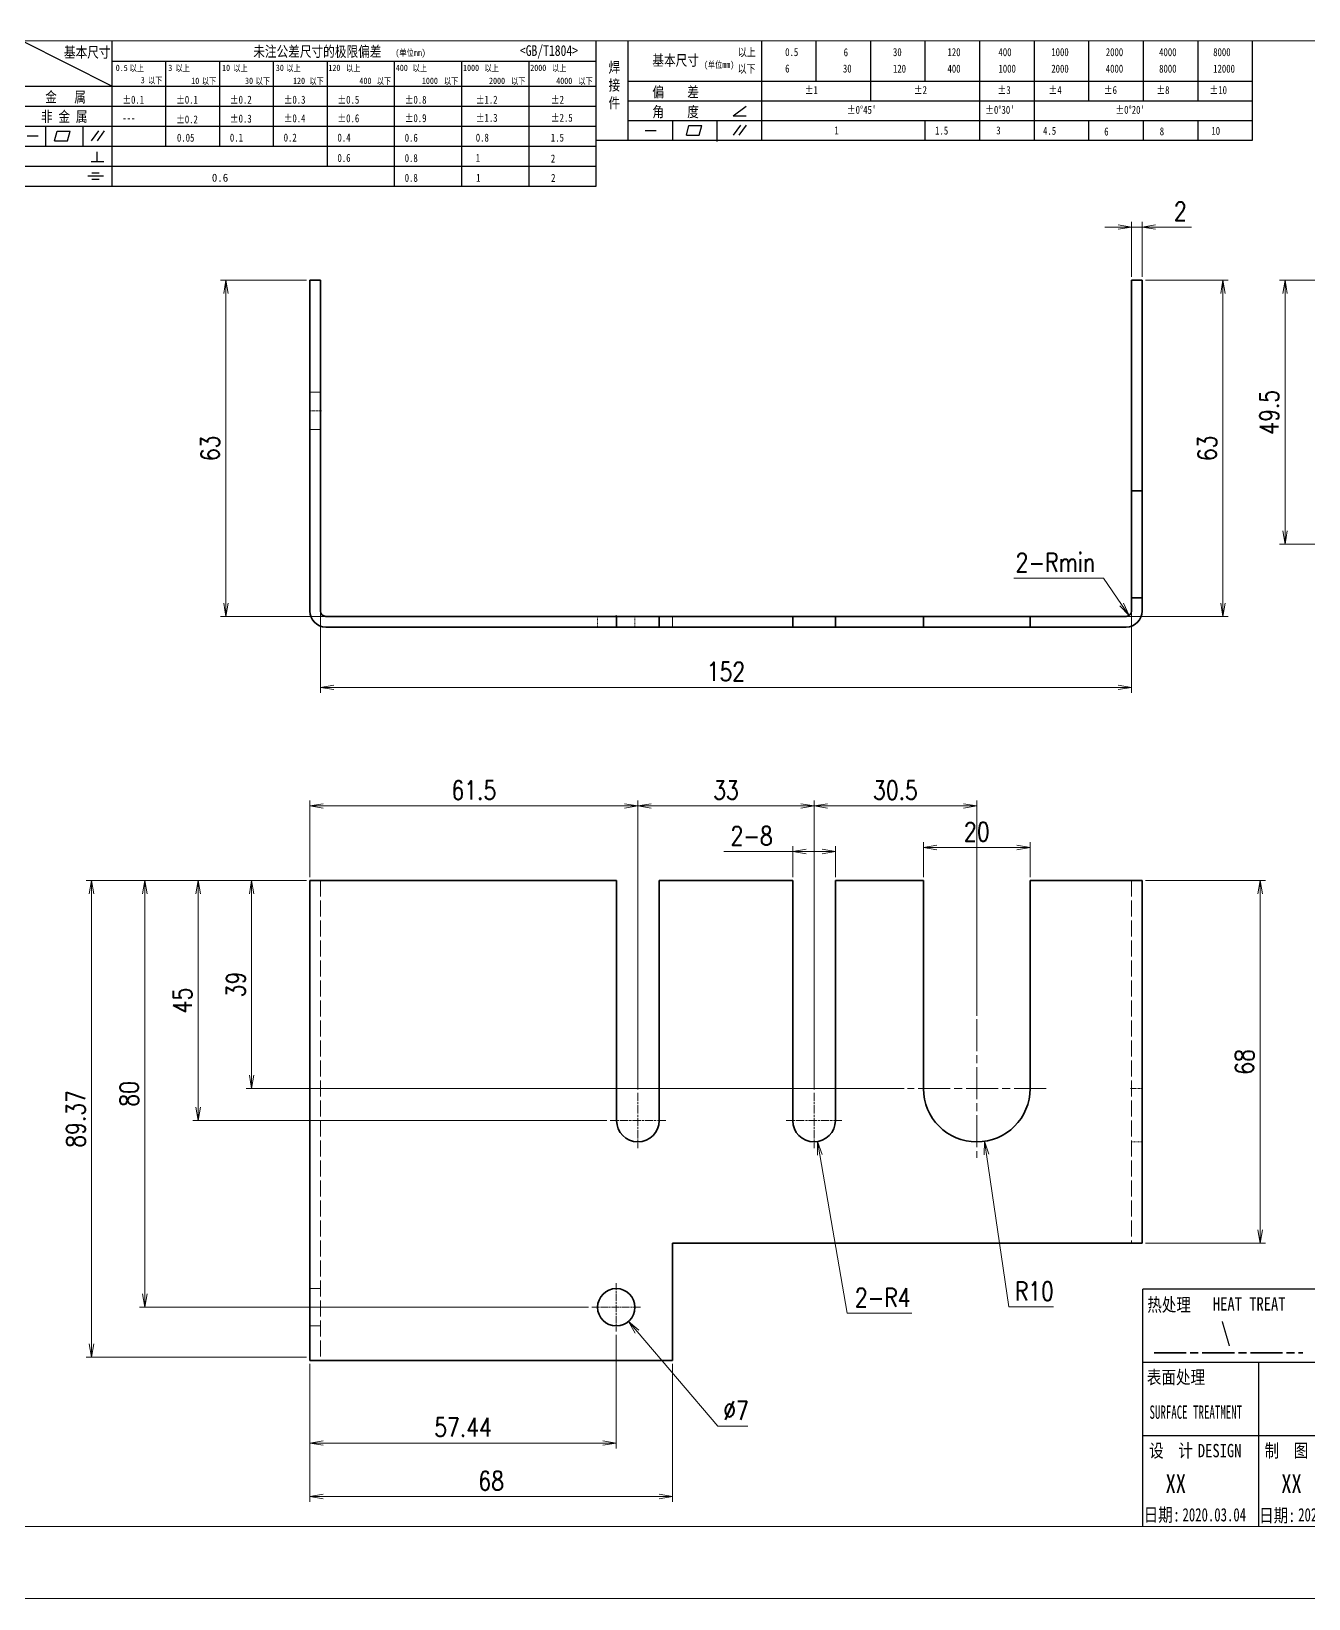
# Model space of a CAD drawing. Header units: inches. Extents: x 269 to 10986, y 1043 to 4337.
# Drawn here: x 6064.6 to 6304, y 3497.4 to 3791.1 of the extents above; entities that cross this region are included whole.
import ezdxf
from ezdxf.enums import TextEntityAlignment as Align

# ---------------------------------------------------------------- set-up
doc = ezdxf.new("R2010")
doc.units = ezdxf.units.IN
doc.header["$MEASUREMENT"] = 0
doc.linetypes.add('AM_ISO02W050x2', pattern=[3.75, 3, -0.75])
doc.linetypes.add('AM_ISO08W050x2', pattern=[9, 6, -0.75, 1.5, -0.75])
doc.layers.add('Hidden_line', color=7, linetype='Continuous')
doc.layers.add('图\\M+19E79\\M+195B6\\M+18E9A', color=7, linetype='Continuous')
for name, color, linetype, lineweight in [('中心线', 2, 'AM_ISO08W050x2', 18), ('图框', 7, 'Continuous', 18), ('热处理', 7, 'Continuous', 20), ('粗实线', 7, 'Continuous', 35), ('粗点划线', 6, 'AM_ISO08W050x2', 35), ('虚线', 1, 'AM_ISO02W050x2', 18)]:
    doc.layers.add(name, color=color, linetype=linetype, lineweight=lineweight)
doc.layers.add('打印', color=7, linetype='Continuous', lineweight=15, plot=False)
doc.layers.add('打印-禁用', color=7, linetype='Continuous', lineweight=15, plot=False)
doc.styles.add('DIM', font='romans.shx', dxfattribs={"width": 0.8, "bigfont": 'bigfont.shx'})
doc.styles.add('国标', font='simfang.ttf', dxfattribs={"width": 0.8})
doc.dimstyles.new('XR 1-1$0', dxfattribs={"dimtxt": 3.5, "dimasz": 2.5, "dimexe": 1, "dimexo": 0.625, "dimgap": 1.2, "dimtad": 1, "dimzin": 9, "dimdsep": 46, "dimtxsty": 'DIM', "dimblk": 'OPEN', "dimcen": 0, "dimclrd": 8, "dimclre": 8, "dimclrt": 2, "dimazin": 2, "dimtfac": 0.5, "dimtmove": 0, "dimatfit": 3, "dimldrblk": 'OPEN', "dimfxl": 0, "dimtolj": 2, "dimlwd": 18, "dimlwe": 18, "dimarcsym": 0})
doc.dimstyles.new('XR 1-1$3', dxfattribs={"dimtxt": 3.5, "dimasz": 2.5, "dimexe": 1, "dimexo": 0.625, "dimgap": 1.2, "dimtad": 1, "dimtoh": 1, "dimdsep": 46, "dimtxsty": 'DIM', "dimblk": 'OPEN', "dimcen": 0, "dimclrd": 8, "dimclre": 8, "dimclrt": 2, "dimazin": 2, "dimtfac": 0.5, "dimtofl": 0, "dimtmove": 0, "dimatfit": 3, "dimldrblk": 'OPEN', "dimfxl": 0, "dimtolj": 2, "dimlwd": 18, "dimlwe": 18, "dimarcsym": 0})
doc.dimstyles.new('XR 1-1$4', dxfattribs={"dimtxt": 3.5, "dimasz": 2.5, "dimexe": 1, "dimexo": 0.625, "dimgap": 1.2, "dimtad": 1, "dimtoh": 1, "dimdsep": 46, "dimtxsty": 'DIM', "dimblk": 'OPEN', "dimcen": 0, "dimclrd": 8, "dimclre": 8, "dimclrt": 2, "dimazin": 2, "dimtfac": 0.5, "dimtofl": 0, "dimtmove": 0, "dimatfit": 3, "dimldrblk": 'OPEN', "dimfxl": 0, "dimtolj": 2, "dimlwd": 18, "dimlwe": 18, "dimarcsym": 0})

# ---------------------------------------------------------------- blocks, each defined once
blk = doc.blocks.new('GZDEH零件A3图框V01版')
at = {"layer": '图\\M+19E79\\M+195B6\\M+18E9A', "color": 9}
for p, q in [((2882.49, -1554.46), (2899.37, -1562.92)), ((2899.37, -1581.67), (2899.37, -1554.46)), ((2990.09, -1581.67), (2990.09, -1554.46)), ((2996.09, -1573.08), (2996.09, -1554.46)), ((3021.09, -1561.98), (3021.09, -1554.46)), ((3031.31, -1561.98), (3031.31, -1554.46)), ((3041.53, -1561.98), (3041.53, -1554.46)), ((3051.75, -1561.98), (3051.75, -1554.46)), ((3061.98, -1561.98), (3061.98, -1554.46)), ((3072.2, -1561.98), (3072.2, -1554.46)), ((3082.42, -1561.98), (3082.42, -1554.46)), ((3092.64, -1561.98), (3092.64, -1554.46)), ((3102.86, -1561.98), (3102.86, -1554.46)), ((3113.09, -1573.08), (3113.09, -1554.46)), ((2899.37, -1558.24), (2990.09, -1558.24)), ((2909.45, -1574.17), (2909.45, -1558.24)), ((2919.53, -1574.17), (2919.53, -1558.24)), ((2929.61, -1574.17), (2929.61, -1558.24)), ((2939.69, -1577.92), (2939.69, -1558.24)), ((2952.29, -1581.67), (2952.29, -1558.24)), ((2964.89, -1581.67), (2964.89, -1558.24)), ((2977.49, -1581.67), (2977.49, -1558.24)), ((2882.49, -1562.92), (2990.09, -1562.92)), ((2996.09, -1561.98), (3113.09, -1561.98)), ((3021.09, -1573.08), (3021.09, -1561.98)), ((3041.53, -1565.68), (3041.53, -1561.98)), ((3061.98, -1573.08), (3061.98, -1561.98)), ((3072.2, -1573.08), (3072.2, -1561.98)), ((3082.42, -1565.68), (3082.42, -1561.98)), ((3092.64, -1565.68), (3092.64, -1561.98)), ((3102.86, -1565.68), (3102.86, -1561.98)), ((2996.09, -1565.68), (3113.09, -1565.68)), ((2882.49, -1566.67), (2990.09, -1566.67)), ((3015.75, -1568.51), (3018.15, -1566.66)), ((3015.75, -1568.51), (3018.15, -1568.51)), ((2882.49, -1570.42), (2990.09, -1570.42)), ((2886.92, -1574.12), (2886.92, -1570.42)), ((2888.59, -1573.16), (2889.07, -1571.37)), ((2889.07, -1571.37), (2891.48, -1571.37)), ((2891, -1573.16), (2891.48, -1571.37)), ((2893.91, -1574.12), (2893.91, -1570.42)), ((2895.52, -1573.16), (2896.85, -1571.3)), ((2896.6, -1573.16), (2897.94, -1571.3)), ((2996.09, -1569.38), (3113.09, -1569.38)), ((2999.26, -1571.23), (3001.32, -1571.23)), ((3004.42, -1573.08), (3004.42, -1569.38)), ((3006.97, -1572.12), (3007.45, -1570.33)), ((3007.45, -1570.33), (3009.86, -1570.33)), ((3009.39, -1572.12), (3009.86, -1570.33)), ((3012.75, -1573.08), (3012.75, -1569.38)), ((3015.81, -1572.12), (3017.15, -1570.26)), ((3016.89, -1572.12), (3018.23, -1570.26)), ((3051.75, -1573.08), (3051.75, -1569.38)), ((3082.42, -1573.08), (3082.42, -1569.48)), ((3092.64, -1573.08), (3092.64, -1569.38)), ((3102.86, -1573.08), (3102.86, -1569.38)), ((2882.49, -1574.17), (2990.09, -1574.17)), ((2883.43, -1572.27), (2885.49, -1572.27)), ((2888.59, -1573.16), (2891, -1573.16)), ((2990.09, -1573.08), (3113.09, -1573.08)), ((3006.97, -1572.12), (3009.39, -1572.12)), ((3012.75, -1573.33), (3012.75, -1573.08)), ((2895.42, -1577.05), (2897.81, -1577.05)), ((2896.58, -1577.05), (2896.58, -1575.28)), ((2882.49, -1577.92), (2990.09, -1577.92)), ((2894.79, -1579.77), (2897.77, -1579.77)), ((2895.57, -1579.17), (2896.92, -1579.17)), ((2895.57, -1580.37), (2896.93, -1580.37)), ((2882.49, -1581.67), (2990.09, -1581.67)), ((3272.49, -1788.46), (3092.49, -1788.46)), ((3181.99, -1802.21), (3092.49, -1802.21)), ((3114.17, -1802.21), (3114.17, -1815.96)), ((3181.99, -1815.96), (3092.49, -1815.96)), ((3114.17, -1815.96), (3114.17, -1832.96)), ((3114.17, -1815.96), (3114.17, -1832.96))]:
    blk.add_line(p, q, dxfattribs=at)
at = {"layer": '图\\M+19E79\\M+195B6\\M+18E9A', "color": 7}
blk.add_line((3272.49, -1788.46), (3092.49, -1788.46), dxfattribs=at)
at = {"layer": '图\\M+19E79\\M+195B6\\M+18E9A', "color": 9, "linetype": 'Continuous'}
blk.add_line((3092.49, -1832.96), (3092.49, -1788.46), dxfattribs=at)
at = {"layer": '图框', "linetype": 'Continuous'}
for p, q in [((3272.49, -1554.46), (2882.49, -1554.46)), ((2882.49, -1832.96), (3272.49, -1832.96))]:
    blk.add_line(p, q, dxfattribs=at)
at = {"layer": '打印-禁用', "linetype": 'Continuous'}
blk.add_line((2857.49, -1846.46), (3277.49, -1846.46), dxfattribs=at)
at = {"layer": '图\\M+19E79\\M+195B6\\M+18E9A', "color": 9, "style": '国标'}
for s, height, width, p in [('基本尺寸', 2, 0.8, (2890.33, -1557.58)), ('未注公差尺寸的极限偏差', 2, 0.8, (2925.81, -1557.44)), ('<GB/T1804>', 2, 0.8, (2975.78, -1557.27)), ('基本尺寸', 2, 0.8, (3000.6, -1559.1)), ('以上', 1.5, 0.8, (3016.64, -1557.33)), ('0.5', 1.5, 0.8, (3025.49, -1557.3)), ('6', 1.5, 0.8, (3036.45, -1557.34)), ('30', 1.5, 0.8, (3045.69, -1557.31)), ('120', 1.5, 0.8, (3055.91, -1557.31)), ('400', 1.5, 0.8, (3065.46, -1557.31)), ('1000', 1.5, 0.8, (3075.36, -1557.31)), ('2000', 1.5, 0.8, (3085.57, -1557.31)), ('4000', 1.5, 0.8, (3095.57, -1557.31)), ('8000', 1.5, 0.8, (3105.7, -1557.31)), ('30', 1.2, 0.8, (2930.04, -1560.11)), ('以下', 1.5, 0.8, (3016.58, -1560.43)), ('6', 1.5, 0.8, (3025.49, -1560.38)), ('30', 1.5, 0.8, (3036.31, -1560.39)), ('120', 1.5, 0.8, (3045.69, -1560.41)), ('400', 1.5, 0.8, (3055.91, -1560.41)), ('1000', 1.5, 0.8, (3065.46, -1560.41)), ('2000', 1.5, 0.8, (3075.36, -1560.41)), ('4000', 1.5, 0.8, (3085.57, -1560.41)), ('8000', 1.5, 0.8, (3095.57, -1560.41)), ('12000', 1.5, 0.8, (3105.7, -1560.41)), ('偏    差', 2, 0.8, (3000.6, -1565.04)), ('±1', 1.5, 0.8, (3029.16, -1564.42)), ('±2', 1.5, 0.8, (3049.61, -1564.42)), ('±3', 1.5, 0.8, (3065.3, -1564.42)), ('±4', 1.5, 0.8, (3074.85, -1564.42)), ('±6', 1.5, 0.8, (3085.22, -1564.42)), ('±8', 1.5, 0.8, (3095.06, -1564.42)), ('±10', 1.5, 0.8, (3105.02, -1564.42)), ('金   属', 2, 0.8, (2886.82, -1565.98)), ('±0.1', 1.5, 0.8, (2901.27, -1566.23)), ('±0.1', 1.5, 0.8, (2911.35, -1566.23)), ('±0.2', 1.5, 0.8, (2921.43, -1566.23)), ('±0.3', 1.5, 0.8, (2931.51, -1566.23)), ('±0.5', 1.5, 0.8, (2941.59, -1566.23)), ('±0.8', 1.5, 0.8, (2954.19, -1566.23)), ('±1.2', 1.5, 0.8, (2967.51, -1566.23)), ('±2', 1.5, 0.8, (2981.58, -1566.23)), ('非 金 属', 2, 0.8, (2886.02, -1569.65)), ('±0.2', 1.5, 0.8, (2911.35, -1569.92)), ('±0.3', 1.5, 0.8, (2921.43, -1569.77)), ('±0.4', 1.5, 0.8, (2931.51, -1569.71)), ('±0.6', 1.5, 0.8, (2941.59, -1569.71)), ('±0.9', 1.5, 0.8, (2954.19, -1569.68)), ('±1.3', 1.5, 0.8, (2967.51, -1569.62)), ('±2.5', 1.5, 0.8, (2981.58, -1569.61)), ('角    度', 2, 0.8, (3000.6, -1568.74)), ("±0%%D45'", 1.5, 0.8, (3037.06, -1568.12)), ("±0%%D30'", 1.5, 0.8, (3062.98, -1568.12)), ("±0%%D20'", 1.5, 0.8, (3087.38, -1568.12)), ('---', 1.5, 0.8, (2901.27, -1569.65)), ('1', 1.5, 0.8, (3034.69, -1571.98)), ('1.5', 1.5, 0.8, (3053.59, -1572.01)), ('3', 1.5, 0.8, (3065.05, -1571.98)), ('4.5', 1.5, 0.8, (3073.82, -1572.05)), ('6', 1.5, 0.8, (3085.28, -1572.19)), ('8', 1.5, 0.8, (3095.68, -1572.15)), ('10', 1.5, 0.8, (3105.36, -1572.06)), ('0.1', 1.5, 0.8, (2921.43, -1573.34)), ('0.2', 1.5, 0.8, (2931.51, -1573.33)), ('0.4', 1.5, 0.8, (2941.59, -1573.33)), ('0.6', 1.5, 0.8, (2954.19, -1573.35)), ('0.8', 1.5, 0.8, (2967.51, -1573.33)), ('1.5', 1.5, 0.8, (2981.58, -1573.34)), ('0.6', 1.5, 0.8, (2941.59, -1577.14)), ('0.8', 1.5, 0.8, (2954.19, -1577.17)), ('1', 1.5, 0.8, (2967.51, -1577.12)), ('2', 1.5, 0.8, (2981.58, -1577.26)), ('0.8', 1.5, 0.8, (2954.19, -1580.87)), ('1', 1.5, 0.8, (2967.59, -1580.86)), ('2', 1.5, 0.8, (2981.62, -1580.89)), ('热处理', 2.5, 0.8, (3093.35, -1792.61)), ('表面处理', 2.5, 0.8, (3093.27, -1806.21)), ('SURFACE TREATMENT', 2.5, 0.6, (3093.77, -1812.75)), (' DESIGN', 2.5, 0.8, (3101.47, -1819.96))]:
    blk.add_text(s, height=height, dxfattribs=dict(at, width=width)).set_placement(p)
at = {"layer": '图\\M+19E79\\M+195B6\\M+18E9A', "color": 9, "lineweight": 15, "style": '国标', "width": 0.8}
for s, p in [('(单位mm)', (2952.44, -1557.27)), ('0.5', (2900.03, -1560.11)), ('以上', (2902.64, -1560.16)), ('3', (2909.88, -1560.11)), ('以上', (2911.25, -1560.16)), ('10', (2919.96, -1560.11)), ('以上', (2922.09, -1560.16)), ('以上', (2932.02, -1560.16)), ('120', (2939.88, -1560.11)), ('以上', (2943.21, -1560.16)), ('400', (2952.52, -1560.11)), ('以上', (2955.68, -1560.16)), ('1000', (2965.12, -1560.11)), ('以上', (2969.16, -1560.16)), ('2000', (2977.72, -1560.11)), ('以上', (2981.8, -1560.16)), ('(单位mm)', (3010.27, -1559.51)), ('3', (2904.73, -1562.41)), ('以下', (2906.1, -1562.46)), ('10', (2914.19, -1562.54)), ('以下', (2916.18, -1562.59)), ('30', (2924.27, -1562.54)), ('以下', (2926.26, -1562.59)), ('120', (2933.26, -1562.54)), ('以下', (2936.34, -1562.59)), ('400', (2945.7, -1562.54)), ('以下', (2948.94, -1562.59)), ('1000', (2957.41, -1562.54)), ('以下', (2961.54, -1562.59)), ('2000', (2969.99, -1562.54)), ('以下', (2974.14, -1562.59)), ('4000', (2982.59, -1562.54)), ('以下', (2986.74, -1562.59))]:
    blk.add_text(s, height=1.2, dxfattribs=at).set_placement(p)
at = {"layer": '图\\M+19E79\\M+195B6\\M+18E9A', "color": 9, "lineweight": 13, "style": '国标'}
blk.add_text('0.6', height=1.5, dxfattribs=at).set_placement((2918.05, -1580.85))
at = {"layer": '图\\M+19E79\\M+195B6\\M+18E9A', "color": 9, "style": '国标', "width": 0.8}
for s, p in [('HEAT TREAT', (3112.45, -1792.46)), ('设  计', (3097.79, -1819.96)), ('制  图', (3119.43, -1819.96)), ('日期:', (3096.09, -1832)), ('日期:', (3117.71, -1832.1))]:
    blk.add_text(s, height=2.5, dxfattribs=at).set_placement(p, align=Align.CENTER)
at = {"layer": '图\\M+19E79\\M+195B6\\M+18E9A', "color": 9, "style": '国标'}
for s, insert, char_height, width, attachment_point in [('焊\\P接\\P件', (2992.39, -1558.41), 2, 3.1877, 1), ('0.05', (2911.51, -1573.37), 1.5, 5.1982, 7)]:
    blk.add_mtext(s, dxfattribs=dict(at, insert=insert, char_height=char_height, width=width, attachment_point=attachment_point))
blk = doc.blocks.new('DEH A3')
at = {"layer": '图框'}
blk.add_blockref('GZDEH零件A3图框V01版', (-2857.49, 1846.46), dxfattribs=at)
blk = doc.blocks.new('_Open')
at = {"color": 0, "linetype": 'ByBlock', "lineweight": -2}
for p, q in [((-1, 0.17), (0, 0)), ((-1, -0.17), (0, 0)), ((0, 0), (-1, 0))]:
    blk.add_line(p, q, dxfattribs=at)
blk = doc.blocks.new('*D14')
at = {"layer": 'Defpoints', "color": 0, "transparency": 16777216}
for p in [(6101.11, 3744.49), (6116.82, 3744.49), (6124.76, 3681.49)]:
    blk.add_point(p, dxfattribs=at)
at = {"layer": 'Hidden_line', "color": 8, "lineweight": 18, "transparency": 16777216}
for p, q in [((6116.19, 3744.49), (6100.11, 3744.49)), ((6101.11, 3683.99), (6101.11, 3741.99)), ((6124.14, 3681.49), (6100.11, 3681.49))]:
    blk.add_line(p, q, dxfattribs=at)
at = {"layer": 'Hidden_line', "color": 8, "lineweight": 18, "transparency": 16777216, "xscale": 2.5, "yscale": 2.5, "zscale": 2.5}
for p, rotation in [((6101.11, 3744.49), 90), ((6101.11, 3681.49), 270)]:
    blk.add_blockref('_Open', p, dxfattribs=dict(at, rotation=rotation))
at = {"layer": 'Hidden_line', "color": 2, "transparency": 16777216, "insert": (6098.16, 3712.99), "char_height": 3.5, "attachment_point": 5, "rotation": 90, "style": 'DIM'}
blk.add_mtext('\\A2;63', dxfattribs=at)
blk = doc.blocks.new('*D15')
at = {"layer": 'Defpoints', "color": 0, "transparency": 16777216}
for p in [(6118.82, 3685.04), (6270.82, 3687.08), (6270.82, 3668.18)]:
    blk.add_point(p, dxfattribs=at)
at = {"layer": 'Hidden_line', "color": 8, "lineweight": 18, "transparency": 16777216}
for p, q in [((6118.82, 3684.42), (6118.82, 3667.18)), ((6270.82, 3686.45), (6270.82, 3667.18)), ((6121.32, 3668.18), (6268.32, 3668.18))]:
    blk.add_line(p, q, dxfattribs=at)
at = {"layer": 'Hidden_line', "color": 8, "lineweight": 18, "transparency": 16777216, "xscale": 2.5, "yscale": 2.5, "zscale": 2.5, "rotation": 180}
blk.add_blockref('_Open', (6118.82, 3668.18), dxfattribs=at)
at = {"layer": 'Hidden_line', "color": 8, "lineweight": 18, "transparency": 16777216, "xscale": 2.5, "yscale": 2.5, "zscale": 2.5}
blk.add_blockref('_Open', (6270.82, 3668.18), dxfattribs=at)
at = {"layer": 'Hidden_line', "color": 2, "transparency": 16777216, "insert": (6194.82, 3671.13), "char_height": 3.5, "attachment_point": 5, "style": 'DIM'}
blk.add_mtext('\\A2;152', dxfattribs=at)
blk = doc.blocks.new('*D16')
at = {"layer": 'Defpoints', "color": 0, "transparency": 16777216}
for p in [(6272.82, 3744.49), (6287.96, 3744.49), (6264.77, 3681.49)]:
    blk.add_point(p, dxfattribs=at)
at = {"layer": 'Hidden_line', "color": 8, "lineweight": 18, "transparency": 16777216}
for p, q in [((6273.44, 3744.49), (6288.96, 3744.49)), ((6287.96, 3683.99), (6287.96, 3741.99)), ((6265.39, 3681.49), (6288.96, 3681.49))]:
    blk.add_line(p, q, dxfattribs=at)
at = {"layer": 'Hidden_line', "color": 8, "lineweight": 18, "transparency": 16777216, "xscale": 2.5, "yscale": 2.5, "zscale": 2.5}
for p, rotation in [((6287.96, 3744.49), 90), ((6287.96, 3681.49), 270)]:
    blk.add_blockref('_Open', p, dxfattribs=dict(at, rotation=rotation))
at = {"layer": 'Hidden_line', "color": 2, "transparency": 16777216, "insert": (6285.01, 3712.99), "char_height": 3.5, "attachment_point": 5, "rotation": 90, "style": 'DIM'}
blk.add_mtext('\\A2;63', dxfattribs=at)
blk = doc.blocks.new('*D17')
at = {"layer": 'Defpoints', "color": 0, "transparency": 16777216}
for p in [(6269.82, 3682.49), (6270.39, 3681.67)]:
    blk.add_point(p, dxfattribs=at)
at = {"layer": 'Hidden_line', "color": 8, "lineweight": 18, "transparency": 16777216}
for p, q in [((6248.74, 3688.65), (6265.54, 3688.65)), ((6265.54, 3688.65), (6268.96, 3683.72))]:
    blk.add_line(p, q, dxfattribs=at)
at = {"layer": 'Hidden_line', "color": 8, "lineweight": 18, "transparency": 16777216, "xscale": 2.5, "yscale": 2.5, "zscale": 2.5, "rotation": 304.7502822655082}
blk.add_blockref('_Open', (6270.39, 3681.67), dxfattribs=at)
at = {"layer": 'Hidden_line', "color": 2, "transparency": 16777216, "insert": (6256.54, 3691.6), "char_height": 3.5, "attachment_point": 5, "style": 'DIM'}
blk.add_mtext('\\A2;{\\Fromans,bigfont|c134;2-Rmin}', dxfattribs=at)
blk = doc.blocks.new('*D18')
at = {"layer": 'Defpoints', "color": 0, "transparency": 16777216}
for p in [(6178.32, 3645.95), (6116.82, 3631.97), (6178.32, 3592.17)]:
    blk.add_point(p, dxfattribs=at)
at = {"layer": 'Hidden_line', "color": 8, "lineweight": 18, "transparency": 16777216}
for p, q in [((6116.82, 3632.6), (6116.82, 3646.95)), ((6178.32, 3592.8), (6178.32, 3646.95)), ((6119.32, 3645.95), (6175.82, 3645.95))]:
    blk.add_line(p, q, dxfattribs=at)
at = {"layer": 'Hidden_line', "color": 8, "lineweight": 18, "transparency": 16777216, "xscale": 2.5, "yscale": 2.5, "zscale": 2.5, "rotation": 180}
blk.add_blockref('_Open', (6116.82, 3645.95), dxfattribs=at)
at = {"layer": 'Hidden_line', "color": 8, "lineweight": 18, "transparency": 16777216, "xscale": 2.5, "yscale": 2.5, "zscale": 2.5}
blk.add_blockref('_Open', (6178.32, 3645.95), dxfattribs=at)
at = {"layer": 'Hidden_line', "color": 2, "transparency": 16777216, "insert": (6147.57, 3648.9), "char_height": 3.5, "attachment_point": 5, "style": 'DIM'}
blk.add_mtext('\\A2;61.5', dxfattribs=at)
blk = doc.blocks.new('*D19')
at = {"layer": 'Defpoints', "color": 0, "transparency": 16777216}
for p in [(6211.32, 3645.95), (6178.32, 3592.17), (6211.32, 3592.17)]:
    blk.add_point(p, dxfattribs=at)
at = {"layer": 'Hidden_line', "color": 8, "lineweight": 18, "transparency": 16777216}
for p, q in [((6178.32, 3592.8), (6178.32, 3646.95)), ((6211.32, 3592.8), (6211.32, 3646.95)), ((6180.82, 3645.95), (6208.82, 3645.95))]:
    blk.add_line(p, q, dxfattribs=at)
at = {"layer": 'Hidden_line', "color": 8, "lineweight": 18, "transparency": 16777216, "xscale": 2.5, "yscale": 2.5, "zscale": 2.5, "rotation": 180}
blk.add_blockref('_Open', (6178.32, 3645.95), dxfattribs=at)
at = {"layer": 'Hidden_line', "color": 8, "lineweight": 18, "transparency": 16777216, "xscale": 2.5, "yscale": 2.5, "zscale": 2.5}
blk.add_blockref('_Open', (6211.32, 3645.95), dxfattribs=at)
at = {"layer": 'Hidden_line', "color": 2, "transparency": 16777216, "insert": (6194.82, 3648.9), "char_height": 3.5, "attachment_point": 5, "style": 'DIM'}
blk.add_mtext('\\A2;33', dxfattribs=at)
blk = doc.blocks.new('*D20')
at = {"layer": 'Defpoints', "color": 0, "transparency": 16777216}
for p in [(6241.82, 3645.95), (6241.82, 3605.97), (6211.32, 3592.17)]:
    blk.add_point(p, dxfattribs=at)
at = {"layer": 'Hidden_line', "color": 8, "lineweight": 18, "transparency": 16777216}
for p, q in [((6211.32, 3592.8), (6211.32, 3646.95)), ((6241.82, 3606.6), (6241.82, 3646.95)), ((6213.82, 3645.95), (6239.32, 3645.95))]:
    blk.add_line(p, q, dxfattribs=at)
at = {"layer": 'Hidden_line', "color": 8, "lineweight": 18, "transparency": 16777216, "xscale": 2.5, "yscale": 2.5, "zscale": 2.5, "rotation": 180}
blk.add_blockref('_Open', (6211.32, 3645.95), dxfattribs=at)
at = {"layer": 'Hidden_line', "color": 8, "lineweight": 18, "transparency": 16777216, "xscale": 2.5, "yscale": 2.5, "zscale": 2.5}
blk.add_blockref('_Open', (6241.82, 3645.95), dxfattribs=at)
at = {"layer": 'Hidden_line', "color": 2, "transparency": 16777216, "insert": (6226.57, 3648.9), "char_height": 3.5, "attachment_point": 5, "style": 'DIM'}
blk.add_mtext('\\A2;30.5', dxfattribs=at)
blk = doc.blocks.new('*D21')
at = {"layer": 'Defpoints', "color": 0, "transparency": 16777216}
for p in [(6174.26, 3547.42), (6116.82, 3541.97), (6174.26, 3526.52)]:
    blk.add_point(p, dxfattribs=at)
at = {"layer": 'Hidden_line', "color": 8, "lineweight": 18, "transparency": 16777216}
for p, q in [((6174.26, 3546.8), (6174.26, 3525.52)), ((6116.82, 3541.35), (6116.82, 3525.52)), ((6119.32, 3526.52), (6171.76, 3526.52))]:
    blk.add_line(p, q, dxfattribs=at)
at = {"layer": 'Hidden_line', "color": 8, "lineweight": 18, "transparency": 16777216, "xscale": 2.5, "yscale": 2.5, "zscale": 2.5, "rotation": 180}
blk.add_blockref('_Open', (6116.82, 3526.52), dxfattribs=at)
at = {"layer": 'Hidden_line', "color": 8, "lineweight": 18, "transparency": 16777216, "xscale": 2.5, "yscale": 2.5, "zscale": 2.5}
blk.add_blockref('_Open', (6174.26, 3526.52), dxfattribs=at)
at = {"layer": 'Hidden_line', "color": 2, "transparency": 16777216, "insert": (6145.54, 3529.47), "char_height": 3.5, "attachment_point": 5, "style": 'DIM'}
blk.add_mtext('\\A2;57.44', dxfattribs=at)
blk = doc.blocks.new('*D22')
at = {"layer": 'Defpoints', "color": 0, "transparency": 16777216}
for p in [(6116.82, 3541.97), (6184.82, 3541.97), (6184.82, 3516.52)]:
    blk.add_point(p, dxfattribs=at)
at = {"layer": 'Hidden_line', "color": 8, "lineweight": 18, "transparency": 16777216}
for p, q in [((6116.82, 3541.35), (6116.82, 3515.52)), ((6184.82, 3541.35), (6184.82, 3515.52)), ((6119.32, 3516.52), (6182.32, 3516.52))]:
    blk.add_line(p, q, dxfattribs=at)
at = {"layer": 'Hidden_line', "color": 8, "lineweight": 18, "transparency": 16777216, "xscale": 2.5, "yscale": 2.5, "zscale": 2.5, "rotation": 180}
blk.add_blockref('_Open', (6116.82, 3516.52), dxfattribs=at)
at = {"layer": 'Hidden_line', "color": 8, "lineweight": 18, "transparency": 16777216, "xscale": 2.5, "yscale": 2.5, "zscale": 2.5}
blk.add_blockref('_Open', (6184.82, 3516.52), dxfattribs=at)
at = {"layer": 'Hidden_line', "color": 2, "transparency": 16777216, "insert": (6150.82, 3519.47), "char_height": 3.5, "attachment_point": 5, "style": 'DIM'}
blk.add_mtext('\\A2;68', dxfattribs=at)
blk = doc.blocks.new('*D23')
at = {"layer": 'Defpoints', "color": 0, "transparency": 16777216}
for p in [(6116.82, 3631.97), (6105.92, 3592.97), (6228.82, 3592.97)]:
    blk.add_point(p, dxfattribs=at)
at = {"layer": 'Hidden_line', "color": 8, "lineweight": 18, "transparency": 16777216}
for p, q in [((6116.19, 3631.97), (6104.92, 3631.97)), ((6105.92, 3629.47), (6105.92, 3595.47)), ((6228.19, 3592.97), (6104.92, 3592.97))]:
    blk.add_line(p, q, dxfattribs=at)
at = {"layer": 'Hidden_line', "color": 8, "lineweight": 18, "transparency": 16777216, "xscale": 2.5, "yscale": 2.5, "zscale": 2.5}
for p, rotation in [((6105.92, 3631.97), 90), ((6105.92, 3592.97), 270)]:
    blk.add_blockref('_Open', p, dxfattribs=dict(at, rotation=rotation))
at = {"layer": 'Hidden_line', "color": 2, "transparency": 16777216, "insert": (6102.97, 3612.47), "char_height": 3.5, "attachment_point": 5, "rotation": 90, "style": 'DIM'}
blk.add_mtext('\\A2;39', dxfattribs=at)
blk = doc.blocks.new('*D24')
at = {"layer": 'Defpoints', "color": 0, "transparency": 16777216}
for p in [(6116.82, 3631.97), (6095.92, 3586.97), (6173.12, 3586.97)]:
    blk.add_point(p, dxfattribs=at)
at = {"layer": 'Hidden_line', "color": 8, "lineweight": 18, "transparency": 16777216}
for p, q in [((6116.19, 3631.97), (6094.92, 3631.97)), ((6095.92, 3629.47), (6095.92, 3589.47)), ((6172.49, 3586.97), (6094.92, 3586.97))]:
    blk.add_line(p, q, dxfattribs=at)
at = {"layer": 'Hidden_line', "color": 8, "lineweight": 18, "transparency": 16777216, "xscale": 2.5, "yscale": 2.5, "zscale": 2.5}
for p, rotation in [((6095.92, 3631.97), 90), ((6095.92, 3586.97), 270)]:
    blk.add_blockref('_Open', p, dxfattribs=dict(at, rotation=rotation))
at = {"layer": 'Hidden_line', "color": 2, "transparency": 16777216, "insert": (6092.97, 3609.47), "char_height": 3.5, "attachment_point": 5, "rotation": 90, "style": 'DIM'}
blk.add_mtext('\\A2;45', dxfattribs=at)
blk = doc.blocks.new('*D25')
at = {"layer": 'Defpoints', "color": 0, "transparency": 16777216}
for p in [(6116.82, 3631.97), (6085.92, 3551.97), (6169.71, 3551.97)]:
    blk.add_point(p, dxfattribs=at)
at = {"layer": 'Hidden_line', "color": 8, "lineweight": 18, "transparency": 16777216}
for p, q in [((6116.19, 3631.97), (6084.92, 3631.97)), ((6085.92, 3629.47), (6085.92, 3554.47)), ((6169.08, 3551.97), (6084.92, 3551.97))]:
    blk.add_line(p, q, dxfattribs=at)
at = {"layer": 'Hidden_line', "color": 8, "lineweight": 18, "transparency": 16777216, "xscale": 2.5, "yscale": 2.5, "zscale": 2.5}
for p, rotation in [((6085.92, 3631.97), 90), ((6085.92, 3551.97), 270)]:
    blk.add_blockref('_Open', p, dxfattribs=dict(at, rotation=rotation))
at = {"layer": 'Hidden_line', "color": 2, "transparency": 16777216, "insert": (6082.97, 3591.97), "char_height": 3.5, "attachment_point": 5, "rotation": 90, "style": 'DIM'}
blk.add_mtext('\\A2;80', dxfattribs=at)
blk = doc.blocks.new('*D26')
at = {"layer": 'Defpoints', "color": 0, "transparency": 16777216}
for p in [(6116.82, 3631.97), (6075.92, 3542.6), (6116.82, 3542.6)]:
    blk.add_point(p, dxfattribs=at)
at = {"layer": 'Hidden_line', "color": 8, "lineweight": 18, "transparency": 16777216}
for p, q in [((6116.19, 3631.97), (6074.92, 3631.97)), ((6075.92, 3629.47), (6075.92, 3545.1)), ((6116.19, 3542.6), (6074.92, 3542.6))]:
    blk.add_line(p, q, dxfattribs=at)
at = {"layer": 'Hidden_line', "color": 8, "lineweight": 18, "transparency": 16777216, "xscale": 2.5, "yscale": 2.5, "zscale": 2.5}
for p, rotation in [((6075.92, 3631.97), 90), ((6075.92, 3542.6), 270)]:
    blk.add_blockref('_Open', p, dxfattribs=dict(at, rotation=rotation))
at = {"layer": 'Hidden_line', "color": 2, "transparency": 16777216, "insert": (6072.97, 3587.28), "char_height": 3.5, "attachment_point": 5, "rotation": 90, "style": 'DIM'}
blk.add_mtext('\\A2;89.37', dxfattribs=at)
blk = doc.blocks.new('*D27')
at = {"layer": 'Defpoints', "color": 0, "transparency": 16777216}
for p in [(6272.82, 3631.97), (6294.94, 3631.97), (6272.82, 3563.97)]:
    blk.add_point(p, dxfattribs=at)
at = {"layer": 'Hidden_line', "color": 8, "lineweight": 18, "transparency": 16777216}
for p, q in [((6273.44, 3631.97), (6295.94, 3631.97)), ((6294.94, 3566.47), (6294.94, 3629.47)), ((6273.44, 3563.97), (6295.94, 3563.97))]:
    blk.add_line(p, q, dxfattribs=at)
at = {"layer": 'Hidden_line', "color": 8, "lineweight": 18, "transparency": 16777216, "xscale": 2.5, "yscale": 2.5, "zscale": 2.5}
for p, rotation in [((6294.94, 3631.97), 90), ((6294.94, 3563.97), 270)]:
    blk.add_blockref('_Open', p, dxfattribs=dict(at, rotation=rotation))
at = {"layer": 'Hidden_line', "color": 2, "transparency": 16777216, "insert": (6291.99, 3597.97), "char_height": 3.5, "attachment_point": 5, "rotation": 90, "style": 'DIM'}
blk.add_mtext('\\A2;68', dxfattribs=at)
blk = doc.blocks.new('*D28')
at = {"layer": 'Defpoints', "color": 0, "transparency": 16777216}
for p in [(6251.82, 3638.16), (6231.82, 3631.97), (6251.82, 3631.97)]:
    blk.add_point(p, dxfattribs=at)
at = {"layer": 'Hidden_line', "color": 8, "lineweight": 18, "transparency": 16777216}
for p, q in [((6231.82, 3632.6), (6231.82, 3639.16)), ((6234.32, 3638.16), (6249.32, 3638.16)), ((6251.82, 3632.6), (6251.82, 3639.16))]:
    blk.add_line(p, q, dxfattribs=at)
at = {"layer": 'Hidden_line', "color": 8, "lineweight": 18, "transparency": 16777216, "xscale": 2.5, "yscale": 2.5, "zscale": 2.5, "rotation": 180}
blk.add_blockref('_Open', (6231.82, 3638.16), dxfattribs=at)
at = {"layer": 'Hidden_line', "color": 8, "lineweight": 18, "transparency": 16777216, "xscale": 2.5, "yscale": 2.5, "zscale": 2.5}
blk.add_blockref('_Open', (6251.82, 3638.16), dxfattribs=at)
at = {"layer": 'Hidden_line', "color": 2, "transparency": 16777216, "insert": (6241.82, 3641.11), "char_height": 3.5, "attachment_point": 5, "style": 'DIM'}
blk.add_mtext('\\A2;20', dxfattribs=at)
blk = doc.blocks.new('*D29')
at = {"layer": 'Defpoints', "color": 0, "transparency": 16777216}
for p in [(6207.32, 3637.4), (6207.32, 3631.97), (6215.32, 3631.97)]:
    blk.add_point(p, dxfattribs=at)
at = {"layer": 'Hidden_line', "color": 8, "lineweight": 18, "transparency": 16777216}
for p, q in [((6207.32, 3637.4), (6194.42, 3637.4)), ((6207.32, 3632.6), (6207.32, 3638.4)), ((6212.82, 3637.4), (6209.82, 3637.4)), ((6215.32, 3632.6), (6215.32, 3638.4))]:
    blk.add_line(p, q, dxfattribs=at)
at = {"layer": 'Hidden_line', "color": 8, "lineweight": 18, "transparency": 16777216, "xscale": 2.5, "yscale": 2.5, "zscale": 2.5, "rotation": 180}
blk.add_blockref('_Open', (6207.32, 3637.4), dxfattribs=at)
at = {"layer": 'Hidden_line', "color": 8, "lineweight": 18, "transparency": 16777216, "xscale": 2.5, "yscale": 2.5, "zscale": 2.5}
blk.add_blockref('_Open', (6215.32, 3637.4), dxfattribs=at)
at = {"layer": 'Hidden_line', "color": 2, "transparency": 16777216, "insert": (6199.62, 3640.35), "char_height": 3.5, "attachment_point": 5, "style": 'DIM'}
blk.add_mtext('\\A2;{\\Fromans,bigfont|c134;2-}8', dxfattribs=at)
blk = doc.blocks.new('*D30')
at = {"layer": 'Defpoints', "color": 0, "transparency": 16777216}
for p in [(6241.82, 3592.97), (6243.27, 3583.08)]:
    blk.add_point(p, dxfattribs=at)
at = {"layer": 'Hidden_line', "color": 8, "lineweight": 18, "transparency": 16777216}
for p, q in [((6247.81, 3552.04), (6243.63, 3580.6)), ((6256.21, 3552.04), (6247.81, 3552.04))]:
    blk.add_line(p, q, dxfattribs=at)
at = {"layer": 'Hidden_line', "color": 8, "lineweight": 18, "transparency": 16777216, "xscale": 2.5, "yscale": 2.5, "zscale": 2.5, "rotation": 98.32435966635475}
blk.add_blockref('_Open', (6243.27, 3583.08), dxfattribs=at)
at = {"layer": 'Hidden_line', "color": 2, "transparency": 16777216, "insert": (6252.61, 3554.99), "char_height": 3.5, "attachment_point": 5, "style": 'DIM'}
blk.add_mtext('\\A2;R10', dxfattribs=at)
blk = doc.blocks.new('*D31')
at = {"layer": 'Defpoints', "color": 0, "transparency": 16777216}
for p in [(6211.32, 3586.97), (6211.99, 3583.03)]:
    blk.add_point(p, dxfattribs=at)
at = {"layer": 'Hidden_line', "color": 8, "lineweight": 18, "transparency": 16777216}
for p, q in [((6217.51, 3550.84), (6212.42, 3580.57)), ((6229.64, 3550.84), (6217.51, 3550.84))]:
    blk.add_line(p, q, dxfattribs=at)
at = {"layer": 'Hidden_line', "color": 8, "lineweight": 18, "transparency": 16777216, "xscale": 2.5, "yscale": 2.5, "zscale": 2.5, "rotation": 99.72411726886993}
blk.add_blockref('_Open', (6211.99, 3583.03), dxfattribs=at)
at = {"layer": 'Hidden_line', "color": 2, "transparency": 16777216, "insert": (6224.18, 3553.79), "char_height": 3.5, "attachment_point": 5, "style": 'DIM'}
blk.add_mtext('\\A2;{\\Fromans,bigfont|c134;2-}R4', dxfattribs=at)
blk = doc.blocks.new('*D32')
at = {"layer": 'Defpoints', "color": 0, "transparency": 16777216}
for p in [(6171.98, 3554.63), (6176.53, 3549.31)]:
    blk.add_point(p, dxfattribs=at)
at = {"layer": 'Hidden_line', "color": 8, "lineweight": 18, "transparency": 16777216}
for p, q in [((6193.29, 3529.68), (6178.15, 3547.41)), ((6198.89, 3529.68), (6193.29, 3529.68))]:
    blk.add_line(p, q, dxfattribs=at)
at = {"layer": 'Hidden_line', "color": 8, "lineweight": 18, "transparency": 16777216, "xscale": 2.5, "yscale": 2.5, "zscale": 2.5, "rotation": 130.4898561338795}
blk.add_blockref('_Open', (6176.53, 3549.31), dxfattribs=at)
at = {"layer": 'Hidden_line', "color": 2, "transparency": 16777216, "insert": (6196.69, 3532.63), "char_height": 3.5, "attachment_point": 5, "style": 'DIM'}
blk.add_mtext('\\A2;∅7', dxfattribs=at)
blk = doc.blocks.new('*D33')
at = {"layer": 'Defpoints', "color": 0, "transparency": 16777216}
for p in [(6316.58, 3744.49), (6299.58, 3694.99), (6342.58, 3694.99)]:
    blk.add_point(p, dxfattribs=at)
at = {"layer": 'Hidden_line', "color": 8, "lineweight": 18, "transparency": 16777216}
for p, q in [((6315.96, 3744.49), (6298.58, 3744.49)), ((6299.58, 3741.99), (6299.58, 3697.49)), ((6341.96, 3694.99), (6298.58, 3694.99))]:
    blk.add_line(p, q, dxfattribs=at)
at = {"layer": 'Hidden_line', "color": 8, "lineweight": 18, "transparency": 16777216, "xscale": 2.5, "yscale": 2.5, "zscale": 2.5}
for p, rotation in [((6299.58, 3744.49), 90), ((6299.58, 3694.99), 270)]:
    blk.add_blockref('_Open', p, dxfattribs=dict(at, rotation=rotation))
at = {"layer": 'Hidden_line', "color": 2, "transparency": 16777216, "insert": (6296.63, 3719.74), "char_height": 3.5, "attachment_point": 5, "rotation": 90, "style": 'DIM'}
blk.add_mtext('\\A2;49.5', dxfattribs=at)
blk = doc.blocks.new('*D44')
at = {"layer": 'Defpoints', "color": 0, "transparency": 16777216}
for p in [(6272.82, 3754.47), (6270.82, 3744.49), (6272.82, 3744.49)]:
    blk.add_point(p, dxfattribs=at)
at = {"layer": 'Hidden_line', "color": 8, "lineweight": 18, "transparency": 16777216}
for p, q in [((6270.82, 3745.11), (6270.82, 3755.47)), ((6272.82, 3745.11), (6272.82, 3755.47)), ((6268.32, 3754.47), (6265.82, 3754.47)), ((6270.82, 3754.47), (6272.82, 3754.47)), ((6275.32, 3754.47), (6282.08, 3754.47))]:
    blk.add_line(p, q, dxfattribs=at)
at = {"layer": 'Hidden_line', "color": 8, "lineweight": 18, "transparency": 16777216, "xscale": 2.5, "yscale": 2.5, "zscale": 2.5}
blk.add_blockref('_Open', (6270.82, 3754.47), dxfattribs=at)
at = {"layer": 'Hidden_line', "color": 8, "lineweight": 18, "transparency": 16777216, "xscale": 2.5, "yscale": 2.5, "zscale": 2.5, "rotation": 180}
blk.add_blockref('_Open', (6272.82, 3754.47), dxfattribs=at)
at = {"layer": 'Hidden_line', "color": 2, "transparency": 16777216, "insert": (6279.95, 3757.42), "char_height": 3.5, "attachment_point": 5, "style": 'DIM'}
blk.add_mtext('\\A2;2', dxfattribs=at)

msp = doc.modelspace()

# ---------------------------------------------------------------- linework, layer by layer
at = {"layer": '中心线', "ltscale": 0.060015}
for p, q in [((6119.018, 3719.989), (6116.617, 3719.989)), ((6174.255, 3681.689), (6174.255, 3679.288)), ((6119.018, 3551.972), (6116.617, 3551.972))]:
    msp.add_line(p, q, dxfattribs=at)
at = {"layer": '中心线'}
for p, q in [((6241.817, 3605.972), (6241.817, 3579.972)), ((6254.817, 3592.972), (6228.817, 3592.972))]:
    msp.add_line(p, q, dxfattribs=at)
at = {"layer": '中心线', "ltscale": 0.26}
for p, q in [((6178.317, 3592.172), (6178.317, 3581.772)), ((6211.317, 3592.172), (6211.317, 3581.772)), ((6183.517, 3586.972), (6173.117, 3586.972)), ((6216.517, 3586.972), (6206.117, 3586.972))]:
    msp.add_line(p, q, dxfattribs=at)
at = {"layer": '中心线', "ltscale": 0.06}
msp.add_line((6270.617, 3592.972), (6273.017, 3592.972), dxfattribs=at)
at = {"layer": '中心线', "ltscale": 0.2275}
for p, q in [((6174.255, 3556.522), (6174.255, 3547.422)), ((6178.805, 3551.972), (6169.705, 3551.972))]:
    msp.add_line(p, q, dxfattribs=at)
at = {"layer": '打印'}
msp.add_lwpolyline([(6037.912, 3794.354), (6457.912, 3794.354), (6457.912, 3497.354), (6037.912, 3497.354)], close=True, dxfattribs=at)
at = {"layer": '粗实线'}
for p, q in [((6116.817, 3744.489), (6116.817, 3682.489)), ((6118.817, 3682.489), (6118.817, 3744.489)), ((6270.817, 3704.989), (6270.817, 3744.489)), ((6272.817, 3744.489), (6272.817, 3704.989)), ((6270.817, 3704.989), (6270.817, 3684.989)), ((6272.817, 3684.989), (6272.817, 3704.989)), ((6174.317, 3681.489), (6119.817, 3681.489)), ((6182.317, 3681.489), (6207.317, 3681.489)), ((6251.817, 3681.489), (6231.817, 3681.489)), ((6119.817, 3679.489), (6174.317, 3679.489)), ((6182.317, 3679.489), (6207.317, 3679.489)), ((6231.817, 3679.489), (6251.817, 3679.489)), ((6116.817, 3631.972), (6116.817, 3541.972)), ((6119.817, 3631.972), (6174.317, 3631.972)), ((6174.317, 3631.972), (6174.317, 3586.972)), ((6182.317, 3631.972), (6182.317, 3586.972)), ((6182.317, 3631.972), (6207.317, 3631.972)), ((6207.317, 3631.972), (6207.317, 3586.972)), ((6215.317, 3631.972), (6215.317, 3586.972)), ((6231.817, 3592.972), (6231.817, 3631.972)), ((6251.817, 3631.972), (6251.817, 3592.972)), ((6272.817, 3563.972), (6272.817, 3631.972)), ((6269.817, 3563.972), (6184.817, 3563.972)), ((6184.817, 3541.972), (6184.817, 3563.972)), ((6119.817, 3541.972), (6184.817, 3541.972))]:
    msp.add_line(p, q, dxfattribs=at)
at = {"layer": '粗实线', "ltscale": 0.05}
for p, q in [((6116.817, 3744.489), (6118.817, 3744.489)), ((6272.817, 3744.489), (6270.817, 3744.489)), ((6272.817, 3704.989), (6270.817, 3704.989)), ((6272.817, 3684.989), (6270.817, 3684.989)), ((6174.317, 3679.489), (6174.317, 3681.489)), ((6182.317, 3679.489), (6182.317, 3681.489)), ((6207.317, 3679.489), (6207.317, 3681.489)), ((6215.317, 3679.489), (6215.317, 3681.489)), ((6231.817, 3681.489), (6231.817, 3679.489)), ((6251.817, 3681.489), (6251.817, 3679.489))]:
    msp.add_line(p, q, dxfattribs=at)
at = {"layer": '粗实线', "ltscale": 0.0625}
for p, q in [((6270.817, 3682.489), (6270.817, 3684.989)), ((6272.817, 3684.989), (6272.817, 3682.489))]:
    msp.add_line(p, q, dxfattribs=at)
at = {"layer": '粗实线', "ltscale": 0.2}
for p, q in [((6182.317, 3681.489), (6174.317, 3681.489)), ((6215.317, 3681.489), (6207.317, 3681.489)), ((6182.317, 3679.489), (6174.317, 3679.489)), ((6215.317, 3679.489), (6207.317, 3679.489))]:
    msp.add_line(p, q, dxfattribs=at)
at = {"layer": '粗实线', "ltscale": 0.4125}
for p, q in [((6215.317, 3681.489), (6231.817, 3681.489)), ((6215.317, 3679.489), (6231.817, 3679.489)), ((6215.317, 3631.972), (6231.817, 3631.972))]:
    msp.add_line(p, q, dxfattribs=at)
at = {"layer": '粗实线', "ltscale": 0.45}
for p, q in [((6251.817, 3681.489), (6269.817, 3681.489)), ((6251.817, 3679.489), (6269.817, 3679.489)), ((6251.817, 3631.972), (6269.817, 3631.972))]:
    msp.add_line(p, q, dxfattribs=at)
at = {"layer": '粗实线', "ltscale": 0.075}
for p, q in [((6116.817, 3631.972), (6119.817, 3631.972)), ((6269.817, 3631.972), (6272.817, 3631.972)), ((6269.817, 3563.972), (6272.817, 3563.972)), ((6116.817, 3541.972), (6119.817, 3541.972))]:
    msp.add_line(p, q, dxfattribs=at)
at = {"layer": '粗实线'}
msp.add_circle((6174.255, 3551.972), 3.5, dxfattribs=at)
for centre, radius, start, end in [((6119.817, 3682.489), 3, 180, 270), ((6119.817, 3682.489), 1, 180, 270), ((6269.817, 3682.489), 1, 270, 360), ((6269.817, 3682.489), 3, 270, 360), ((6241.817, 3592.972), 10, 180, 0), ((6178.317, 3586.972), 4, 180, 0), ((6211.317, 3586.972), 4, 180, 0)]:
    msp.add_arc(centre, radius, start, end, dxfattribs=at)
at = {"layer": '粗点划线', "linetype": 'AM_ISO08W050x2'}
msp.add_line((6275.086, 3543.425), (6302.948, 3543.425), dxfattribs=at)
at = {"layer": '虚线', "ltscale": 0.05}
for p, q in [((6118.817, 3723.489), (6116.817, 3723.489)), ((6118.817, 3716.489), (6116.817, 3716.489)), ((6170.755, 3681.489), (6170.755, 3679.489)), ((6177.755, 3681.489), (6177.755, 3679.489)), ((6184.817, 3679.489), (6184.817, 3681.489)), ((6270.817, 3582.972), (6272.817, 3582.972)), ((6118.817, 3555.472), (6116.817, 3555.472)), ((6118.817, 3548.472), (6116.817, 3548.472))]:
    msp.add_line(p, q, dxfattribs=at)
at = {"layer": '虚线'}
for p, q in [((6118.817, 3631.972), (6118.817, 3541.972)), ((6270.817, 3631.972), (6270.817, 3563.972))]:
    msp.add_line(p, q, dxfattribs=at)

# ---------------------------------------------------------------- block references
at = {"layer": '图框'}
msp.add_blockref('DEH A3', (6037.912, 3497.354), dxfattribs=at)

# ---------------------------------------------------------------- texts
at = {"layer": '图\\M+19E79\\M+195B6\\M+18E9A', "color": 3, "style": '国标'}
for s, height, width, p in [('XX', 3.5, 0.8, (6277.21, 3517.17)), ('XX', 3.5, 0.8, (6298.89, 3517.17)), ('2020.03.04', 2.5, 0.7, (6280.375, 3511.834)), ('2020.03.11', 2.5, 0.7, (6302.055, 3511.834))]:
    msp.add_text(s, height=height, dxfattribs=dict(at, width=width)).set_placement(p)
at = {"layer": '热处理', "color": 3, "style": '国标', "width": 0.8}
msp.add_text('\\', height=3.5, dxfattribs=at).set_placement((6288.491, 3545.55), align=Align.CENTER)

# ---------------------------------------------------------------- dimensions: what is measured, and where the dimension line sits
at = {"layer": 'Hidden_line'}
for base, p1, p2, picture, middle in [((6272.817, 3754.467), (6270.817, 3744.489), (6272.817, 3744.489), '*D44', (6279.951, 3757.417)), ((6270.817, 3668.185), (6118.817, 3685.044), (6270.817, 3687.076), '*D15', (6194.817, 3671.135)), ((6178.317, 3645.954), (6116.817, 3631.972), (6178.317, 3592.172), '*D18', (6147.567, 3648.904)), ((6251.817, 3638.158), (6231.817, 3631.972), (6251.817, 3631.972), '*D28', (6241.817, 3641.108)), ((6174.255, 3526.522), (6116.817, 3541.972), (6174.255, 3547.422), '*D21', (6145.536, 3529.472)), ((6184.817, 3516.522), (6116.817, 3541.972), (6184.817, 3541.972), '*D22', (6150.817, 3519.472))]:
    dim = msp.add_linear_dim(base=base, p1=p1, p2=p2, dimstyle='XR 1-1$0', dxfattribs=at)
    dim.commit()
    dim.dimension.update_dxf_attribs({"geometry": picture, "text_midpoint": middle})
for base, p1, p2, picture, middle in [((6101.105, 3744.489), (6124.761, 3681.489), (6116.817, 3744.489), '*D14', (6098.155, 3712.989)), ((6287.959, 3744.489), (6264.765, 3681.489), (6272.817, 3744.489), '*D16', (6285.009, 3712.989)), ((6299.578, 3694.989), (6316.583, 3744.489), (6342.583, 3694.989), '*D33', (6296.628, 3719.739)), ((6075.923, 3542.598), (6116.817, 3631.972), (6116.817, 3542.598), '*D26', (6072.973, 3587.285)), ((6085.923, 3551.972), (6116.817, 3631.972), (6169.705, 3551.972), '*D25', (6082.973, 3591.972)), ((6095.923, 3586.972), (6116.817, 3631.972), (6173.117, 3586.972), '*D24', (6092.973, 3609.472)), ((6105.923, 3592.972), (6116.817, 3631.972), (6228.817, 3592.972), '*D23', (6102.973, 3612.472)), ((6294.941, 3631.972), (6272.817, 3563.972), (6272.817, 3631.972), '*D27', (6291.991, 3597.972))]:
    dim = msp.add_linear_dim(base=base, p1=p1, p2=p2, angle=90, dimstyle='XR 1-1$0', dxfattribs=at)
    dim.commit()
    dim.dimension.update_dxf_attribs({"geometry": picture, "text_midpoint": middle})
dim = msp.add_radius_dim(center=(6269.817, 3682.489), mpoint=(6270.387, 3681.667), text='{\\Fromans,bigfont|c134;2-Rmin}', dimstyle='XR 1-1$4', override={"dimtmove": 1}, dxfattribs=at)
dim.commit()
dim.dimension.update_dxf_attribs({"geometry": '*D17', "text_midpoint": (6265.542, 3688.651), "dimtype": 164})
for base, p1, p2, picture, middle in [((6211.317, 3645.954), (6178.317, 3592.172), (6211.317, 3592.172), '*D19', (6194.817, 3648.904)), ((6241.817, 3645.954), (6211.317, 3592.172), (6241.817, 3605.972), '*D20', (6226.567, 3648.904))]:
    dim = msp.add_linear_dim(base=base, p1=p1, p2=p2, dimstyle='XR 1-1$0', override={"dimtmove": 1}, dxfattribs=at)
    dim.commit()
    dim.dimension.update_dxf_attribs({"geometry": picture, "text_midpoint": middle})
dim = msp.add_linear_dim(base=(6207.317, 3637.395), p1=(6215.317, 3631.972), p2=(6207.317, 3631.972), text='{\\Fromans,bigfont|c134;2-}<>', dimstyle='XR 1-1$0', dxfattribs=at)
dim.commit()
dim.dimension.update_dxf_attribs({"geometry": '*D29', "text_midpoint": (6199.617, 3640.345)})
dim = msp.add_radius_dim(center=(6241.817, 3592.972), mpoint=(6243.265, 3583.077), dimstyle='XR 1-1$4', dxfattribs=at)
dim.commit()
dim.dimension.update_dxf_attribs({"geometry": '*D30', "text_midpoint": (6252.606, 3552.04), "dimtype": 164})
dim = msp.add_radius_dim(center=(6211.317, 3586.972), mpoint=(6211.993, 3583.029), text='{\\Fromans,bigfont|c134;2-}<>', dimstyle='XR 1-1$4', dxfattribs=at)
dim.commit()
dim.dimension.update_dxf_attribs({"geometry": '*D31', "text_midpoint": (6224.176, 3550.839), "dimtype": 164})
dim = msp.add_diameter_dim_2p(p1=(6171.983, 3554.634), p2=(6176.528, 3549.31), dimstyle='XR 1-1$3', dxfattribs=at)
dim.commit()
dim.dimension.update_dxf_attribs({"geometry": '*D32', "text_midpoint": (6196.689, 3529.678), "dimtype": 163})

doc.saveas('drawing.dxf')
